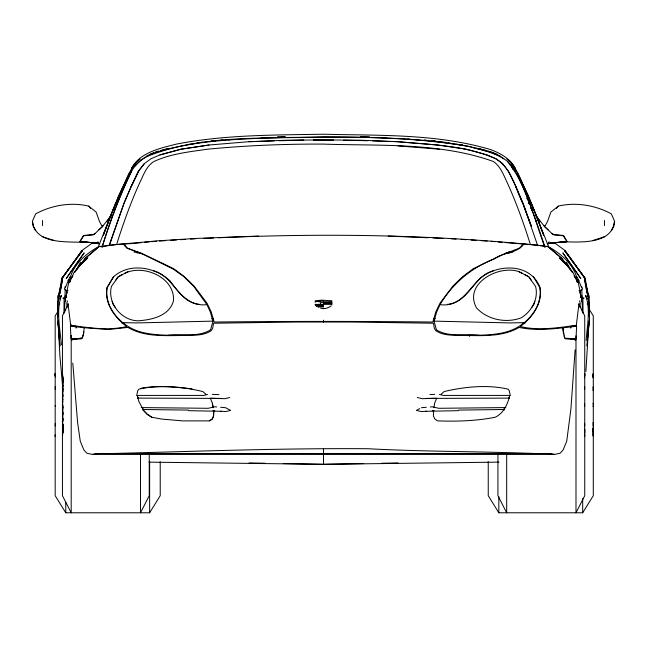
<?xml version="1.0" encoding="UTF-8"?>
<svg xmlns="http://www.w3.org/2000/svg" width="647" height="647" viewBox="0 0 647 647"><rect width="100%" height="100%" fill="white"/><g stroke="black" fill="none" stroke-linecap="round" stroke-linejoin="round"><path stroke-width="0.97" d="M213.567 411.29L213.567 416.086L212.37 419.078L209.377 420.882L182.721 420.882L161.75 419.078L151.867 417.283L147.071 414.29L143.78 410.691L138.984 401.706L137.674 397.218M63.948 313.342L64.102 298.065M588.964 320.985L585.891 371.451M589.093 316.237L589.191 297.766L585.794 283.887M588.163 327.285L587.096 345.991L588.891 321.729L587.994 332.218C591.326 314.248 588.859 296.116 584.395 278.598L586.125 289.266M570.824 328.158L570.921 326.225L576.606 326.225L576.008 338.802L570.322 338.802M580.003 307.454L580.205 303.459L579.607 300.766M63.026 404.998L62.888 412.883A5.629 0.429 -88.7 0 0 63.034 414.557M63.034 429.236L62.856 432.706L63.034 430.635M213.866 411.29L213.567 416.086L212.07 419.078L209.377 420.882M575.11 349.89L570.921 408.896L566.723 441.246L563.133 449.932L560.132 453.232L554.447 454.429L92.553 454.429L86.868 453.232L83.867 449.932L80.277 441.246L77.583 422.378L72.787 363.064M71.89 338.802L79.08 338.502L82.371 337.605L83.568 334.014L84.167 327.722L70.394 326.225L70.992 338.802L76.678 338.802M584.742 374.985L584.734 375.082A152.878 4.707 -85.8 0 1 584.532 377.824M65.226 289.16L64.999 295.97L65.598 300.467L64.999 295.97M66.196 297.766L66.35 295.825M581.402 301.065L582.001 295.97L581.774 289.16M62.444 436.078L62.678 432.932A26.689 1.051 -86.1 0 0 62.945 428.751L62.953 427.861L62.444 432.924M584.589 376.19L584.742 373.44M584.589 375.495L584.742 373.578M593.283 374.985L593.275 375.082A153.242 5.694 -84.9 0 1 593.032 377.824M62.444 424.95L62.46 424.78A152.927 10.328 -87.7 0 1 63.058 418.374M62.444 436.507L62.46 436.345A152.927 2.758 -85.6 0 0 63.058 429.6M584.67 375.349L584.742 374.573M584.589 389.607L584.742 388.006M55.27 435.059L55.181 436.078M62.444 431.096L63.123 423.906M593.008 376.336L593.283 373.44M593.008 376.457L593.283 373.578M593 390.505L593.283 388.006M62.444 430.773L62.937 424.424A26.681 1.415 -86.6 0 0 62.678 425.071L62.444 425.969M62.444 432.835L63.107 426.114M593 377.007L593.283 374.573M55.181 424.95L55.197 424.78A153.29 12.511 -87.2 0 1 55.359 423.316M55.181 436.507L55.197 436.345A153.29 3.34 -84.7 0 0 55.359 434.849M66.795 293.875L66.997 292.177M586.19 340.605C587.015 325.781 590.897 309.541 585.592 295.372L587.096 298.963L585.592 295.372M61.206 283.887L57.809 297.766L57.906 316.237M614.351 221.686C612.094 244.728 579.219 242.124 562.647 241.752M582.001 295.97L581.402 300.467L581.702 297.167L581.402 298.065M65.897 295.072L64.7 304.656L64.7 312.089M66.495 294.175C66.819 289.484 72.666 268.82 65.525 287.357M70.693 278.897L70.992 276.803L69.795 282.189M433.959 407.699L434.63 403.202L436.725 398.115M60.252 293.148L60.567 291.207M60.875 289.266L62.605 278.598L58.109 301.664L57.51 307.657L57.51 316.941L59.904 345.991L58.109 321.729L59.006 332.218L58.828 327.285M579.008 303.459L576.307 325.328C557.819 327.73 538.781 330.973 520.293 326.525C532.271 317.572 542.865 303.33 540.067 287.583C530.758 262.973 497.753 263.539 480.155 278.299C468.121 289.969 459.855 307.333 440.017 304.656L436.725 311.846L434.032 321.13L436.426 329.816C449.253 337.952 465.897 333.148 480.155 335.211C493.386 334.669 507.264 333.715 518.797 326.525C531.802 318.453 542.493 303.483 539.768 287.583L533.476 276.803M66.495 293.875L66.948 291.328M65.897 297.466L66.196 295.97M59.783 292.25L58.707 297.167L61.708 278.598L75.181 260.401M67.393 300.766L66.795 303.459L66.997 307.454M69.043 281.445L69.496 279.496M136.889 394.516L137.787 390.626L138.984 389.13C159.712 384.399 182.211 386.712 202.786 391.524L205.778 394.16M212.968 321.13L210.574 329.816C197.747 337.952 181.103 333.148 166.845 335.211C153.614 334.669 139.736 333.715 128.203 326.525C115.198 318.453 104.507 303.483 107.232 287.583L113.524 276.803C129.683 262.302 155.248 266.993 170.137 280.992C179.187 293.463 189.797 306.783 206.983 304.656L210.275 311.846L212.968 321.13L136.889 322.926L122.809 322.627M584.734 386.914L584.742 386.866A152.902 9.171 -87 0 0 584.532 387.804M584.734 405.629L584.742 405.588A152.894 12.075 89.6 0 1 584.532 406.429M55.181 425.969L55.367 425.33M83.867 331.919L82.371 338.203L81.473 338.802L71.291 339.707L72.189 340.007M534.875 301.259L534.074 304.058L531.81 307.39M593.267 386.914L593.283 386.866A153.266 11.104 -86.4 0 0 593.024 387.804M62.444 404.246L62.678 403.227A26.689 2.062 89.1 0 0 62.937 401.286L62.444 397.501M593.275 405.629L593.283 405.588A153.258 14.622 89.5 0 1 593.024 406.429M509.326 397.218C507.224 405.257 503.002 413.595 495.133 417.283C476.241 420.954 456.814 421.569 437.623 420.882L434.93 419.078L433.433 416.086L433.433 411.29M69.075 281.833L69.552 280.272M102.145 247.146C109.747 220.862 119.986 195.426 131.794 170.768C135.352 164.88 140.286 159.793 146.473 156.687C202.252 134.204 264.542 139.073 323.5 136.913C372.211 137.285 421.334 137.56 469.374 146.505C480.98 149.999 493.807 151.382 503.819 158.782C513.669 164.856 517.907 175.976 522.396 186.045C530.952 205.9 538.199 226.288 544.855 246.847L548.454 246.248L528.081 195.03L517.43 173.072M109.335 245.625L124.006 203.118L131.195 186.344L138.684 171.067L144.378 163.578L150.969 158.782L159.955 154.892L180.917 149.198L209.078 145.001L248.917 141.709L286.354 140.213L323.5 139.914L360.646 140.213L398.083 141.709L437.922 145.001L466.083 149.198L487.045 154.892L496.031 158.782L502.622 163.578L508.316 171.067L515.805 186.344L522.994 203.118L537.665 245.625M116.816 243.854C123.342 223.207 130.654 202.786 139.582 183.044C143.424 175.321 146.182 166.239 153.962 161.475C170.768 153.735 189.466 151.794 207.582 149.198C246.111 145.502 284.801 143.917 323.5 144.103C379.749 146.02 439.645 142.235 493.337 161.475C500.794 166.505 503.641 175.353 507.418 183.044C516.346 202.786 523.658 223.207 530.184 243.854M64.401 289.08L65.298 286.386M68.897 282.189L69.496 280.992M503.819 409.494L504.118 408.597M109.044 245.625L124.006 203.417L131.195 186.643L138.385 171.067L144.378 163.578M110.532 216.591L111.608 213.898M61.408 295.372L59.904 298.963L61.408 295.372C55.965 310.948 60.042 328.611 61.408 344.794M70.183 277.668C74.389 263.313 86.528 253.43 99.048 246.345M113.152 210.259L114.398 207.493M69.496 282.488L73.984 272.605L79.08 266.014L87.766 257.927L79.977 265.416L76.985 269.249L85.372 258.226L99.145 246.547L85.372 258.226L79.977 265.416M122.687 187.84L112.028 212.402L103.342 235.168L113.823 207.606L128.802 173.76L132.392 167.468L135.991 162.68L140.181 159.081M123.504 186.045L127.605 177.052M547.791 244.453L549.052 241.752M131.794 170.768C119.703 195.2 110.58 220.959 102.145 246.847L98.546 246.248L118.919 195.03L129.57 173.072M131.195 186.643L138.684 171.067M504.118 410.093L504.417 409.494L458.594 410.093M68.428 304.187L62.444 315.873L62.444 495.699L71.194 512.78L71.194 335.34M67.992 280.693L70.094 276.803M71.89 277.7L72.852 275.97M75.27 271.643L80.576 262.124M611.358 230.672L613.752 226.482L614.65 221.387L611.358 213.898C595.636 205.269 575.87 201.896 558.337 206.11L550.848 212.103L547.556 221.387L545.154 225.876L543.512 225.431M113.524 276.803L106.933 287.583C104.135 303.33 114.729 317.572 126.707 326.525C108.219 330.973 89.181 327.73 70.693 325.328L67.992 303.459M130.597 171.366L131.576 169.781M132.562 168.204L133.541 166.627M134.519 165.05L135.991 162.68L132.692 167.169M57.826 311.603L55.181 315.873L55.181 495.699L65.768 512.78L149.635 512.78L160.221 495.699L160.221 461.788M488.242 461.634L488.242 495.699L498.829 512.78L582.696 512.78L593.283 495.699L593.283 315.873L589.045 309.04M107.297 221.331L110.532 216.292M107.887 220.562L111.179 215.621M115.821 280.094L118.021 276.803L122.509 274.49M440.017 304.656C452.528 283.596 471.55 267.494 494.534 258.832C503.172 252.047 517.689 253.632 523.892 243.854L542.76 245.949L544.159 246.75M62.007 278.598L82.072 250.438L92.27 243.021M131.495 168.066C140.609 152.142 160.165 148.292 176.429 144.103C224.841 134.673 274.385 135.069 323.5 134.22C379.53 135.7 437 133.468 491.243 149.797C500.665 153.501 510.354 158.766 515.206 168.066M82.072 250.438L61.708 278.598L69.973 267.454M71.154 265.86L82.371 250.745L76.378 258.792M111.13 215.556L102.744 226.175L94.955 233.664L93.16 234.869L83.568 235.767L79.977 241.752L82.67 242.35L84.353 241.752M556.428 208.358L558.337 206.11M135.094 165.972C141.014 159.332 148.77 154.52 157.253 151.891C198.184 139.841 241.315 138.927 283.661 137.52C345.514 136.752 407.909 135.975 469.075 146.505C480.85 149.902 493.321 152.094 503.819 158.782M92.553 454.429L98.845 453.531L548.155 453.531L554.447 454.429M508.914 398.115L509.512 396.32M441.222 394.16L444.214 391.524C464.789 386.744 487.288 384.399 508.016 389.13L509.213 390.626L510.111 394.516M98.845 229.774L102.744 226.482M331.207 305.853C328.296 308.118 324.212 309.298 320.621 308.19M102.841 246.75C115.255 243.442 128.858 244.453 141.628 242.568M127.904 271.708L118.32 276.803L111.43 286.386C107.224 302.861 120.908 320.257 137.787 320.831C151.438 319.958 169.126 316.124 173.428 301.065C175.483 277.539 143.165 263.572 124.305 273.56M419.749 408.597L416.353 410.392L421.448 411.589L426.349 411.185M146.626 156.089L153.323 152.918M94.955 233.664L93.16 234.57L83.568 235.468L79.977 241.452L97.349 243.256L79.977 241.452L92.521 242.754M493.337 270.81C473.353 276.026 468.938 302.618 447.506 304.357M582.599 298.663L584.095 298.065L582.171 298.251M150.072 154.293L153.865 152.894M576.606 326.225C557.577 328.369 538.175 331.458 519.096 327.422C502.978 336.877 483.738 335.647 465.783 335.51C455.787 334.92 444.643 336.586 435.827 330.714L434.331 328.32L433.433 323.225L350.156 322.028L296.844 322.028L213.567 323.225L212.669 328.32L211.173 330.714C202.349 336.586 191.213 334.952 181.217 335.51C163.262 335.647 144.022 336.877 127.904 327.422L108.429 329.517L84.167 327.722M592.781 240.555L604.767 236.665M155.757 151.891L158.58 151.115M160.456 150.597L167.969 148.527M155.757 152.191L158.58 151.414M160.456 150.897L168.916 148.575M103.488 225.431L101.846 225.876L99.444 221.387L96.152 212.103L88.663 206.11C71.13 201.896 51.364 205.269 35.642 213.898L32.35 221.387C35.302 244.283 65.614 241.477 82.67 242.35M159.955 154.892L181.217 149.198L209.078 145.001M207.517 394.46L203.684 395.414L136.371 395.414M574.811 340.007L576.008 339.707L565.527 338.802L564.629 338.203L562.833 327.722L563.068 331.078M229.742 397.517L224.655 398.714L211.334 398.22M564.33 242.35L567.023 241.752L563.432 235.767L553.84 234.869L552.045 233.664L544.256 226.175L535.87 215.556M189.021 144.427L190.954 144.103M192.895 143.788L194.828 143.464M196.769 143.149L198.702 142.825M200.643 142.51L202.576 142.186M92.853 454.429L98.845 453.531M141.078 388.232C157.917 385.353 175.143 387.035 192.005 388.831M315.138 300.766L321.785 300.151L331.862 300.766M547.556 243.555L567.023 241.452L563.432 235.468L553.84 234.57L552.045 233.664M547.257 243.555L552.546 242.957M554.479 242.754L567.023 241.452L549.651 243.256L555.045 242.957M134.01 251.942L137.924 251.537M432.228 410.691L434.113 410.522M144.613 242.302L149.594 241.857M151.584 241.687L156.558 241.242M134.794 252.039L137.665 251.796M421.448 407.699L426.349 407.286M430.271 406.963L432.228 406.801L438.82 408.297L505.8 407.578M211.448 140.925L214.424 140.69M220.384 140.205L222.374 140.043M228.334 139.558L230.324 139.404M205.479 141.709L207.469 141.547M211.448 141.224L215.419 140.909M220.384 140.504L223.369 140.262M228.334 139.865L230.324 139.703M159.558 241.032L165.567 240.652M170.573 240.336L176.574 239.956M180.578 239.705L185.584 239.39M190.59 239.075L195.596 238.759M318.389 301.801L320.087 301.704M203.587 238.419L213.567 237.991M218.565 237.772C320.095 233.243 422.046 234.594 523.294 243.854L519.695 248.044L503.22 254.336L473.272 268.715L462.783 276.504L452.9 286.087L440.017 303.16L435.827 311.846L432.835 322.028C359.967 321.211 287.033 321.211 214.165 322.028L211.173 311.846L206.983 303.16L194.1 286.087L184.217 276.504L173.728 268.715L143.78 254.336L127.305 248.044L123.706 243.854L157.553 240.854L195.596 238.46L258.501 236.066M261.275 137.811L265.294 137.649M277.337 137.156L285.367 136.889L277.337 137.107M429.956 394.533L434.719 394.363M435.666 398.22L422.345 398.714L417.258 397.517M261.275 137.633L265.294 137.504M248.917 141.709L257.951 141.418M259.754 141.361L274.013 140.9M279.035 140.739L303.427 140.237M323.5 301.13L317.839 301.413L315.138 301.769L315.138 302.214M211.618 318.704L213.615 318.647M524.191 322.627L510.111 322.926L434.032 321.13M425.944 411.29L458.294 410.691M148.996 462.144L323.5 464.311L363.743 463.567M381.851 463.236L397.945 462.937M313.463 140.075L333.537 140.075M286.055 140.512L303.791 140.229M313.649 140.067L323.5 139.914M111.43 453.531C196.995 451.339 282.529 448.088 368.135 448.735C423.898 451.711 479.775 451.38 535.57 453.531M283.257 463.567L323.5 464.311L499.007 462.128M137.01 252.969L141.038 252.945M98.845 246.547L123.108 243.854L126.707 248.044L143.181 254.336L173.129 269.015L183.619 276.504L193.502 286.087L206.983 304.656M548.155 246.547L536.468 245.051L505.21 242.568M67.992 290.576L65.298 290.277L65.298 289.678M579.008 290.576L581.702 290.277L581.702 289.678M331.862 301.89L323.5 301.89L323.5 302.335L331.862 302.335L331.862 301.769M326.63 302.61L320.37 302.61L320.37 304.381M323.5 303.492L331.862 303.492L331.862 303.936M323.5 305.238L315.639 305.238L315.639 305.683L321.535 305.683M323.5 306.937L318.195 306.937L318.195 307.382M122.17 323.532L124.459 323.532M522.541 323.532L524.83 323.532M70.394 326.225L76.079 326.225L76.176 328.158M510.629 395.414L443.316 395.414L439.483 394.46M137.487 398.115L220.756 398.415M509.512 398.115L426.244 398.415M505.962 252.945L509.99 252.969M188.406 410.093L142.583 409.494L142.882 410.093M343.573 140.237L367.666 140.739M188.706 410.691L221.056 411.29M249.055 462.937L265.149 463.236M141.2 407.578L208.18 408.297L214.772 406.801L216.729 406.963M433.385 318.647L435.382 318.704M369.663 137.107L360.63 136.873L369.663 137.156M381.706 137.504L385.725 137.633M372.688 140.9L387.246 141.361M388.75 141.418L398.083 141.709M212.281 394.363L218.945 394.605M381.706 137.649L385.725 137.811M575.11 338.802L565.527 338.203L564.629 337.605L564.03 335.809M388.2 236.066L428.136 237.772M433.134 237.991L443.114 238.419M91.955 242.957L97.349 243.256L94.454 242.957M451.105 238.759L456.111 239.075M461.117 239.39L466.123 239.705M471.121 240.021L476.127 240.336M481.133 240.652L487.142 241.032M398.083 145.907L439.418 149.198M416.563 139.404L418.536 139.558M424.448 140.043L426.422 140.205M432.342 140.69L435.302 140.925M407.739 138.976L409.721 139.137M415.681 139.623L418.666 139.865M423.631 140.262L426.616 140.504M431.581 140.909L435.552 141.224M439.531 141.547L446.357 142.51M397.784 141.709C430.611 144.879 465.144 144.985 495.731 158.782C511.607 168.22 515.206 188.034 522.994 203.417M509.076 251.796L512.012 252.039M220.651 407.286L225.552 407.699L230.647 410.392L225.552 411.589L220.651 411.185M491.154 241.331L495.173 241.687M498.182 241.946L502.201 242.302M212.887 410.522L214.772 410.691M64.829 298.251L62.905 298.065L64.401 298.663M509.076 251.537L512.99 251.942M99.743 243.555L97.05 243.256L99.444 243.555M548.155 453.531L554.147 454.429M460.785 144.605L462.742 144.928M448.298 142.825L450.231 143.149M452.172 143.464L454.105 143.788M456.046 144.103L457.979 144.427M459.92 144.742L461.853 145.065M519.096 271.708C498.797 264.356 462.969 283.839 476.564 307.956C487.587 319.853 506.189 323.468 521.191 317.839C531.656 311.417 538.781 298.72 535.57 286.386L528.68 276.803L519.096 271.708L522.695 273.56M63.026 384.916L63.026 391.694M199.494 304.357C178.062 302.618 173.647 276.026 153.662 270.81M479.031 148.527L486.544 150.597M488.42 151.115L491.243 151.891M476.208 148.058L491.243 152.191M42.233 236.665L54.219 240.555M492.189 152.546L500.228 156.089M492.052 152.239L496.928 154.293M547.952 246.345C560.472 253.43 572.611 263.313 576.817 277.668M524.491 274.49L528.979 276.803L531.179 280.094M151.867 417.283L147.37 414.29L143.78 410.691M554.73 243.021L564.928 250.438L585.292 278.598L588.293 297.167L587.217 292.25M544.256 226.482L548.155 229.774M506.819 159.081L511.009 162.68L514.608 167.468L518.198 173.76L533.177 207.606L543.658 235.168L534.972 212.402L524.313 187.84M567.023 265.416L561.628 258.226L547.855 246.547L561.628 258.226L570.015 269.176L567.023 265.416L559.234 257.927L567.92 266.014L573.016 272.605L577.504 282.488M581.475 287.357C574.334 268.82 580.181 289.484 580.505 294.175M577.504 280.992L578.103 282.189M507.717 161.782C527.256 185.907 533.929 218.605 544.855 247.146M88.663 206.11L90.572 208.358M570.622 258.792L564.629 250.745L575.846 265.86M571.819 260.401L585.292 278.598L577.027 267.454M514.308 167.169L511.009 162.68L512.481 165.05M564.928 250.438L584.993 278.598M115.19 307.39L112.926 304.058L112.125 301.259M535.821 215.621L539.113 220.562M142.882 408.597L143.48 409.494M536.468 216.292L539.703 221.323M513.459 166.627L516.403 171.366M35.642 230.672L33.248 226.482L32.649 221.686M566.424 262.124L571.73 271.643M574.148 275.97L575.11 277.7M576.906 276.803L579.008 280.693M578.758 304.187L584.742 315.873L584.742 495.699L575.992 512.78L575.992 335.842M138.086 398.115L137.487 396.32M97.948 241.752L99.209 244.453M519.395 177.052L523.496 186.045M532.602 207.493L533.848 210.259M210.275 398.115L212.37 403.202L213.203 407.699M528.834 202.608L529.578 204.436M531.082 208.083L532.206 210.825M515.805 186.643L522.695 203.417M528.834 202.398L529.578 204.25M531.082 207.97L532.578 211.682M528.834 202.697L529.578 204.549M531.082 208.269L532.206 211.051M535.392 213.898L536.468 216.591M535.821 220.061L536.525 221.808L535.813 219.948M511.696 165.972L513.063 169.563M523.043 204.323L531.381 226.175L523.342 204.363M593 425.071L593.283 425.969M511.696 166.061L512.375 167.937M593.283 404.246L593.016 403.307M581.702 286.386L582.599 289.08M577.205 282.189L576.008 276.803L576.606 277.7L576.307 276.803L576.307 278.897M65.598 298.065L65.298 297.167L65.598 301.065M577.447 280.272L577.925 281.833M584.742 404.246L584.581 403.623M55.181 405.588L55.189 405.629A153.258 14.622 -89.5 0 0 55.432 406.429M563.133 331.919L563.731 334.014M55.181 386.866L55.189 386.914A153.266 11.104 86.4 0 1 55.432 387.804M62.444 394.33L63.204 397.007M584.589 425.33L584.742 425.969M62.444 394.088L62.896 395.883L62.937 394.29A26.681 1.933 88.1 0 0 62.678 390.505L62.444 388.006M62.444 405.588L62.452 405.629A152.894 12.075 -89.6 0 0 63.058 407.853M62.444 386.866L62.452 386.914A152.902 9.171 87 0 1 63.058 389.704M577.504 279.496L577.957 281.445M62.444 397.177L63.01 399.652M580.804 295.97L581.103 297.466M580.052 291.328L580.505 293.875M63.026 381.795L62.888 380.929L63.026 386.308M586.433 291.207L586.748 293.148M63.026 421.011L62.856 417.905A5.588 0.421 -88.5 0 1 63.026 412.317M212.37 403.202L213.041 407.699M581.103 295.072L582.3 304.656L582.3 312.089M592.935 429.956L593.283 432.835M55.181 388.006L55.359 389.607M580.003 292.177L580.205 293.875M592.951 427.95L593.283 430.773M592.951 430.069L593.283 432.924M55.359 376.19L55.181 374.573M592.976 428.403L593.283 431.096M593.283 424.95L593.267 424.78A153.29 12.511 87.2 0 0 593.024 422.588M593.283 436.507L593.267 436.345A153.29 3.34 84.7 0 1 593.024 434.097M62.605 385.83L59.904 355.882L58.036 320.985M584.548 430.91L584.742 432.835M584.556 428.888L584.742 430.773M584.556 431.023L584.742 432.924M593.283 436.078L592.992 432.932M55.181 373.578L55.359 375.495M584.573 429.301L584.742 431.096M55.181 373.44L55.359 375.373M62.444 374.573L62.961 380.258L62.444 373.578M584.742 424.95L584.726 424.78A152.927 10.328 87.7 0 0 584.589 423.316M584.742 436.507L584.726 436.345A152.927 2.758 85.6 0 1 584.589 434.849M55.181 374.985L55.189 375.082A153.242 5.694 84.9 0 0 55.351 376.91M584.742 436.078L584.581 433.991M62.444 373.44L63.05 381.156M580.65 295.825L580.804 297.766M62.444 374.985L62.452 375.082A152.878 4.707 85.8 0 0 63.058 383.202M583.052 313.342L582.898 298.065M604.468 220.49L604.468 225.577M588.891 295.372L588.891 297.337M587.395 302.861L587.395 304.656M582.696 498.513L582.696 512.78M506.682 454.016L506.682 512.78L497.931 495.699L497.931 453.515M498.829 496.637L498.829 512.78M469.374 334.418L469.374 336.424M331.862 303.168L331.862 302.723L323.5 302.723L323.5 303.168M331.862 304.826L331.862 304.381L315.138 304.381L315.138 304.826M323.5 306.524L323.5 306.08L316.593 306.08L316.593 306.524M323.5 308.296L323.5 308.74M323.5 320.184L323.5 322.198M323.5 448.735L323.5 464.311M149.635 461.287L149.635 512.78M149.255 453.515L149.255 495.699L140.504 512.78L140.504 453.41M71.194 324.632L71.194 326.581M65.768 502.444L65.768 512.78M59.605 302.861L59.605 304.656M58.109 295.372L58.109 297.337M42.532 220.49L42.532 225.577M73.386 268.117L66.196 278.598L84.167 252.84L73.386 268.117M75.78 270.745L74.583 272.306L75.78 270.778M572.417 272.306L571.22 270.778L572.417 272.306M573.614 268.117L562.833 252.84L580.804 278.598L573.614 268.117M527.709 199.866L526.957 198.039L527.709 199.907"/></g></svg>
